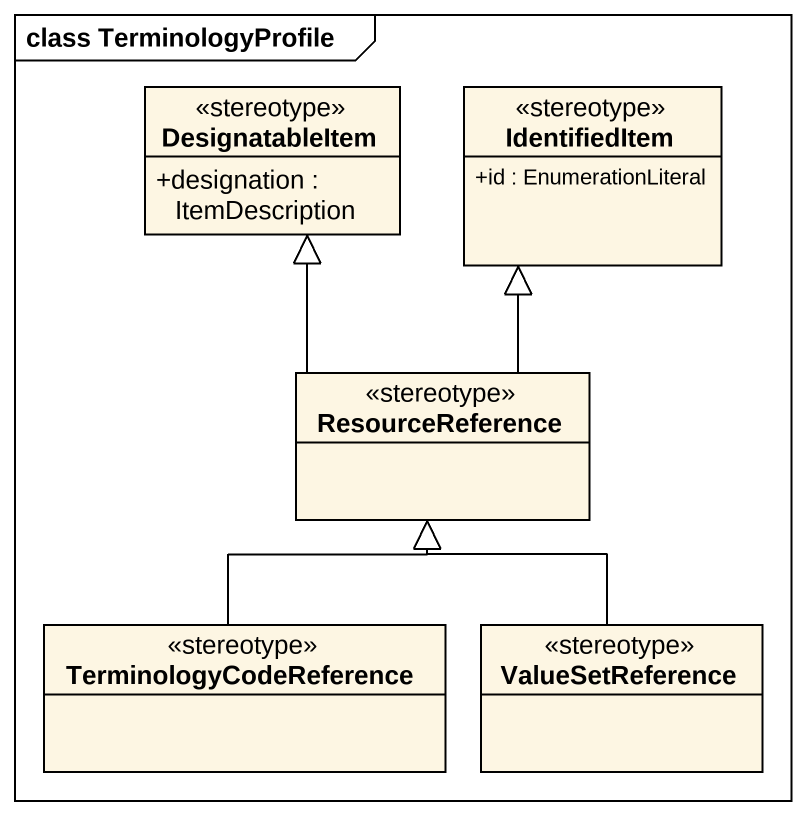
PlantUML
@startuml
mainframe class TerminologyProfile
hide circle
hide empty members
skinparam classAttributeIconSize 0
class DesignatableItem <<stereotype>> {
  +designation : ItemDescription
}
class IdentifiedItem <<stereotype>> {
  +id : EnumerationLiteral
}
class ResourceReference <<stereotype>>
class TerminologyCodeReference <<stereotype>>
class ValueSetReference <<stereotype>>
ResourceReference -up-|> DesignatableItem
ResourceReference -up-|> IdentifiedItem
TerminologyCodeReference -up-|> ResourceReference
ValueSetReference -up-|> ResourceReference
@enduml
